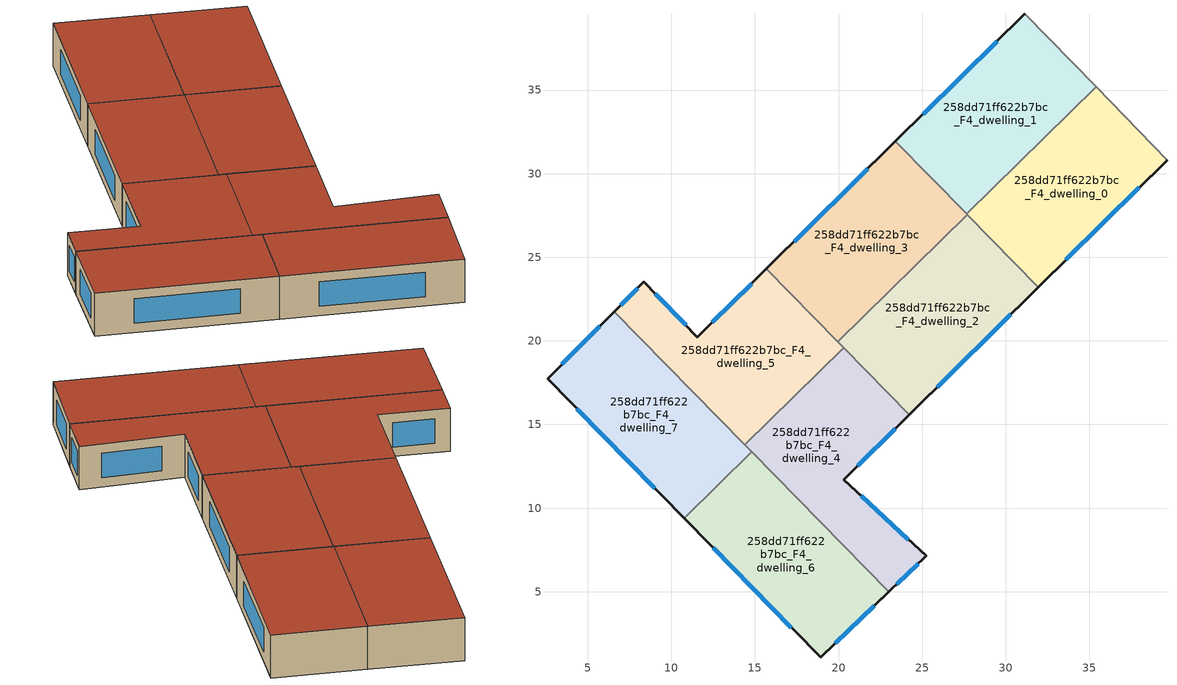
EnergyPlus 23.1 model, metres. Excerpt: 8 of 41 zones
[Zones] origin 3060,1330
258dd71ff622b7bc_F4_dwelling_0
 floor to 258dd71ff622b7bc_F3_dwelling_0 (EU_floor_Construction): 35.4,35.18 39.64,30.81 31.95,23.21 27.66,27.59 z12
 wall outside (EU_wall_Construction): 31.95,23.21 39.64,30.81 z12:15
 wall to 258dd71ff622b7bc_F4_dwelling_1 (EU_wall_Construction): 35.4,35.18 27.66,27.59 z12:15
 wall adiabatic (EU_wall_Construction): 39.64,30.81 35.4,35.18 z12:15
 wall to 258dd71ff622b7bc_F4_dwelling_2 (EU_wall_Construction): 27.69,27.55 31.95,23.21 z12:15
 wall to 258dd71ff622b7bc_F4_dwelling_3 (EU_wall_Construction): 27.66,27.59 27.69,27.55 z12:15
 window (EU_Window_Construction): 33.6,24.84 37.99,29.18 z12.64:14.36
 roof outside (EU_roof_Construction): 39.64,30.81 35.4,35.18 27.66,27.59 31.95,23.21 z15
258dd71ff622b7bc_F4_dwelling_1
 floor to 258dd71ff622b7bc_F3_dwelling_1 (EU_floor_Construction): 31.13,39.57 35.4,35.18 27.66,27.59 23.4,31.92 z12
 wall outside (EU_wall_Construction): 31.13,39.57 23.4,31.92 z12:15
 wall adiabatic (EU_wall_Construction): 35.4,35.18 31.13,39.57 z12:15
 wall to 258dd71ff622b7bc_F4_dwelling_3 (EU_wall_Construction): 23.4,31.92 27.66,27.59 z12:15
 window (EU_Window_Construction): 29.48,37.93 25.06,33.56 z12.64:14.36
 roof outside (EU_roof_Construction): 35.4,35.18 31.13,39.57 23.4,31.92 27.66,27.59 z15
258dd71ff622b7bc_F4_dwelling_2
 floor to 258dd71ff622b7bc_F3_dwelling_2 (EU_floor_Construction): 27.69,27.55 31.95,23.21 24.24,15.59 19.95,19.96 z12
 wall outside (EU_wall_Construction): 24.24,15.59 31.95,23.21 z12:15
 wall to 258dd71ff622b7bc_F4_dwelling_3 (EU_wall_Construction): 27.69,27.55 19.95,19.96 z12:15
 wall to 258dd71ff622b7bc_F4_dwelling_4 (EU_wall_Construction): 20.31,19.59 24.24,15.59 z12:15
 wall to 258dd71ff622b7bc_F4_dwelling_5 (EU_wall_Construction): 19.95,19.96 20.31,19.59 z12:15
 window (EU_Window_Construction): 25.89,17.22 30.3,21.58 z12.64:14.36
 roof outside (EU_roof_Construction): 31.95,23.21 27.69,27.55 19.95,19.96 24.24,15.59 z15
258dd71ff622b7bc_F4_dwelling_3
 floor to 258dd71ff622b7bc_F3_dwelling_3 (EU_floor_Construction): 23.4,31.92 27.69,27.55 19.95,19.96 15.69,24.3 z12
 wall outside (EU_wall_Construction): 23.4,31.92 15.69,24.3 z12:15
 wall to 258dd71ff622b7bc_F4_dwelling_5 (EU_wall_Construction): 15.69,24.3 19.95,19.96 z12:15
 window (EU_Window_Construction): 21.75,30.29 17.34,25.93 z12.64:14.36
 roof outside (EU_roof_Construction): 27.69,27.55 23.4,31.92 15.69,24.3 19.95,19.96 z15
258dd71ff622b7bc_F4_dwelling_4
 floor to 258dd71ff622b7bc_F3_dwelling_4 (EU_floor_Construction): 24.24,15.59 20.3,11.7 25.24,7.14 23.01,5 14.39,13.78 20.31,19.59 z12
 wall outside (EU_wall_Construction): 23.01,5 25.24,7.14 20.3,11.7 24.24,15.59 z12:15
 wall to 258dd71ff622b7bc_F4_dwelling_5 (EU_wall_Construction): 20.31,19.59 14.39,13.78 z12:15
 wall to 258dd71ff622b7bc_F4_dwelling_6 (EU_wall_Construction): 14.8,13.37 23.01,5 z12:15
 wall to 258dd71ff622b7bc_F4_dwelling_7 (EU_wall_Construction): 14.39,13.78 14.8,13.37 z12:15
 window (EU_Window_Construction): 23.49,5.46 24.76,6.68 / 21.15,12.54 23.39,14.76 / 24.18,8.12 21.36,10.73 z12.64:14.36
 roof outside (EU_roof_Construction): 25.24,7.14 20.3,11.7 24.24,15.59 20.31,19.59 14.39,13.78 23.01,5 z15
258dd71ff622b7bc_F4_dwelling_5
 floor to 258dd71ff622b7bc_F3_dwelling_5 (EU_floor_Construction): 15.69,24.3 20.31,19.59 14.39,13.78 6.58,21.74 8.36,23.54 11.57,20.23 z12
 wall outside (EU_wall_Construction): 15.69,24.3 11.57,20.23 8.36,23.54 6.58,21.74 z12:15
 wall to 258dd71ff622b7bc_F4_dwelling_7 (EU_wall_Construction): 6.58,21.74 14.39,13.78 z12:15
 window (EU_Window_Construction): 7.98,23.15 6.96,22.13 / 10.88,20.94 9.05,22.83 / 14.81,23.43 12.45,21.1 z12.64:14.36
 roof outside (EU_roof_Construction): 20.31,19.59 15.69,24.3 11.57,20.23 8.36,23.54 6.58,21.74 14.39,13.78 z15
258dd71ff622b7bc_F4_dwelling_6
 floor to 258dd71ff622b7bc_F3_dwelling_6 (EU_floor_Construction): 14.8,13.37 23.01,5 18.93,1.08 10.76,9.41 z12
 wall outside (EU_wall_Construction): 10.76,9.41 18.93,1.08 23.01,5 z12:15
 wall to 258dd71ff622b7bc_F4_dwelling_7 (EU_wall_Construction): 14.8,13.37 10.76,9.41 z12:15
 window (EU_Window_Construction): 19.8,1.92 22.14,4.16 / 12.51,7.62 17.18,2.86 z12.64:14.36
 roof outside (EU_roof_Construction): 23.01,5 14.8,13.37 10.76,9.41 18.93,1.08 z15
258dd71ff622b7bc_F4_dwelling_7
 floor to 258dd71ff622b7bc_F3_dwelling_7 (EU_floor_Construction): 6.58,21.74 14.8,13.37 10.76,9.41 2.6,17.73 z12
 wall outside (EU_wall_Construction): 6.58,21.74 2.6,17.73 10.76,9.41 z12:15
 window (EU_Window_Construction): 4.35,15.95 9.01,11.19 / 5.73,20.88 3.45,18.59 z12.64:14.36
 roof outside (EU_roof_Construction): 14.8,13.37 6.58,21.74 2.6,17.73 10.76,9.41 z15
[Building]
EU S2 Campaign: North Axis=0; Terrain=City; Solar Distribution=FullExterior
[Site:Location]
Yerevan-Zvartnots.Intl.AP: Latitude=40.15; Longitude=44.383; Time Zone=4; Elevation=854
[SizingPeriod:WeatherFileDays]
AnnualSizingPeriod: Begin Month=1; Begin Day of Month=1; End Month=12; End Day of Month=31; Day of Week for Start Day=Monday; Use Weather File Daylight Saving Period=No; Use Weather File Rain and Snow Indicators=No
[MATERIAL]
EU_InternalMass_Material: Roughness=MediumRough; Thickness=0.1; Conductivity=1; Density=1800; Specific Heat=900; Thermal Absorptance=0.9; Solar Absorptance=0.7; Visible Absorptance=0.7
[MATERIAL:NOMASS] Roughness=MediumRough; Thermal Absorptance=0.9; Solar Absorptance=0.7; Visible Absorptance=0.7
Name | Thermal Resistance
EU_wall_NoMass | 1.05043
EU_roof_NoMass | 1.45357
EU_floor_NoMass | 0.478065
[WINDOWMATERIAL:SIMPLEGLAZINGSYSTEM]
EU_Window_SimpleGlazing: UFactor=2.5566; Solar Heat Gain Coefficient=0.75; Visible Transmittance=0.75
[CONSTRUCTION]
EU_wall_Construction: EU_wall_NoMass
EU_roof_Construction: EU_roof_NoMass
EU_floor_Construction: EU_floor_NoMass
EU_Window_Construction: EU_Window_SimpleGlazing
EU_InternalMass_Construction: EU_InternalMass_Material
[ZONE] Type=1; Multiplier=1; Ceiling Height=autocalculate; Floor Area=autocalculate; Part of Total Floor Area=Yes
Name | Volume
258dd71ff622b7bc_F4_dwelling_0; 258dd71ff622b7bc_F4_dwelling_5 | 198.49
258dd71ff622b7bc_F4_dwelling_1 | 198.509
258dd71ff622b7bc_F4_dwelling_2 | 198.478
258dd71ff622b7bc_F4_dwelling_3 | 198.5
258dd71ff622b7bc_F4_dwelling_4 | 198.516
258dd71ff622b7bc_F4_dwelling_6 | 198.502
258dd71ff622b7bc_F4_dwelling_7 | 198.48
[INTERNALMASS] Construction=EU_InternalMass_Construction
Name | Zone or ZoneList | Surface Area
258dd71ff622b7bc_F4_dwelling_0_EU_InternalMass | 258dd71ff622b7bc_F4_dwelling_0 | 66.1634
258dd71ff622b7bc_F4_dwelling_1_EU_InternalMass | 258dd71ff622b7bc_F4_dwelling_1 | 66.1699
258dd71ff622b7bc_F4_dwelling_2_EU_InternalMass | 258dd71ff622b7bc_F4_dwelling_2 | 66.1592
258dd71ff622b7bc_F4_dwelling_3_EU_InternalMass | 258dd71ff622b7bc_F4_dwelling_3 | 66.1668
258dd71ff622b7bc_F4_dwelling_4_EU_InternalMass | 258dd71ff622b7bc_F4_dwelling_4 | 66.1719
258dd71ff622b7bc_F4_dwelling_5_EU_InternalMass | 258dd71ff622b7bc_F4_dwelling_5 | 66.1633
258dd71ff622b7bc_F4_dwelling_6_EU_InternalMass | 258dd71ff622b7bc_F4_dwelling_6 | 66.1672
258dd71ff622b7bc_F4_dwelling_7_EU_InternalMass | 258dd71ff622b7bc_F4_dwelling_7 | 66.1601
[OTHEREQUIPMENT] Fuel Type=Electricity; Design Level Calculation Method=Watts/Area; Power per Zone Floor Area=1; Fraction Latent=0; Fraction Radiant=0; Fraction Lost=0; Carbon Dioxide Generation Rate=0; EndUse Subcategory=EU_Step8_InternalGains
Name | Zone or ZoneList or Space or SpaceList | Schedule
EU_Step8_InternalGain_258dd71ff622b7bc_F4_dwelling_0_f000 | 258dd71ff622b7bc_F4_dwelling_0 | EU_Step8_GainSchedule_258dd71ff622b7bc_F4_dwelling_0_f000
EU_Step8_InternalGain_258dd71ff622b7bc_F4_dwelling_1_f000 | 258dd71ff622b7bc_F4_dwelling_1 | EU_Step8_GainSchedule_258dd71ff622b7bc_F4_dwelling_1_f000
EU_Step8_InternalGain_258dd71ff622b7bc_F4_dwelling_2_f000 | 258dd71ff622b7bc_F4_dwelling_2 | EU_Step8_GainSchedule_258dd71ff622b7bc_F4_dwelling_2_f000
EU_Step8_InternalGain_258dd71ff622b7bc_F4_dwelling_3_f000 | 258dd71ff622b7bc_F4_dwelling_3 | EU_Step8_GainSchedule_258dd71ff622b7bc_F4_dwelling_3_f000
EU_Step8_InternalGain_258dd71ff622b7bc_F4_dwelling_4_f000 | 258dd71ff622b7bc_F4_dwelling_4 | EU_Step8_GainSchedule_258dd71ff622b7bc_F4_dwelling_4_f000
EU_Step8_InternalGain_258dd71ff622b7bc_F4_dwelling_5_f000 | 258dd71ff622b7bc_F4_dwelling_5 | EU_Step8_GainSchedule_258dd71ff622b7bc_F4_dwelling_5_f000
EU_Step8_InternalGain_258dd71ff622b7bc_F4_dwelling_6_f000 | 258dd71ff622b7bc_F4_dwelling_6 | EU_Step8_GainSchedule_258dd71ff622b7bc_F4_dwelling_6_f000
EU_Step8_InternalGain_258dd71ff622b7bc_F4_dwelling_7_f000 | 258dd71ff622b7bc_F4_dwelling_7 | EU_Step8_GainSchedule_258dd71ff622b7bc_F4_dwelling_7_f000
[ZONEVENTILATION:DESIGNFLOWRATE] Schedule=EU_AlwaysOn; Design Flow Rate Calculation Method=AirChanges/Hour; Air Changes per Hour=0.557805; Ventilation Type=Natural; Fan Pressure Rise=0; Fan Total Efficiency=1; Constant Term Coefficient=1; Temperature Term Coefficient=0; Velocity Term Coefficient=0; Velocity Squared Term Coefficient=0; Minimum Indoor Temperature=-100; Maximum Indoor Temperature=100; Delta Temperature=-100; Minimum Outdoor Temperature=-100; Maximum Outdoor Temperature=100; Maximum Wind Speed=40
Name | Zone or ZoneList or Space or SpaceList
EU_ConstantAir_258dd71ff622b7bc_F4_dwelling_0 | 258dd71ff622b7bc_F4_dwelling_0
EU_ConstantAir_258dd71ff622b7bc_F4_dwelling_1 | 258dd71ff622b7bc_F4_dwelling_1
EU_ConstantAir_258dd71ff622b7bc_F4_dwelling_2 | 258dd71ff622b7bc_F4_dwelling_2
EU_ConstantAir_258dd71ff622b7bc_F4_dwelling_3 | 258dd71ff622b7bc_F4_dwelling_3
EU_ConstantAir_258dd71ff622b7bc_F4_dwelling_4 | 258dd71ff622b7bc_F4_dwelling_4
EU_ConstantAir_258dd71ff622b7bc_F4_dwelling_5 | 258dd71ff622b7bc_F4_dwelling_5
EU_ConstantAir_258dd71ff622b7bc_F4_dwelling_6 | 258dd71ff622b7bc_F4_dwelling_6
EU_ConstantAir_258dd71ff622b7bc_F4_dwelling_7 | 258dd71ff622b7bc_F4_dwelling_7
[HVACTEMPLATE:THERMOSTAT] Constant Heating Setpoint=20; Constant Cooling Setpoint=50
EU_HeatOnly_258dd71ff622b7bc_F0_dwelling_0; EU_HeatOnly_258dd71ff622b7bc_F0_dwelling_1; EU_HeatOnly_258dd71ff622b7bc_F0_dwelling_2; EU_HeatOnly_258dd71ff622b7bc_F0_dwelling_3; EU_HeatOnly_258dd71ff622b7bc_F0_dwelling_4; EU_HeatOnly_258dd71ff622b7bc_F0_dwelling_5; EU_HeatOnly_258dd71ff622b7bc_F0_dwelling_6; EU_HeatOnly_258dd71ff622b7bc_F0_dwelling_7; EU_HeatOnly_258dd71ff622b7bc_F0_dwelling_8; EU_HeatOnly_258dd71ff622b7bc_F1_dwelling_0; EU_HeatOnly_258dd71ff622b7bc_F1_dwelling_1; EU_HeatOnly_258dd71ff622b7bc_F1_dwelling_2; EU_HeatOnly_258dd71ff622b7bc_F1_dwelling_3; EU_HeatOnly_258dd71ff622b7bc_F1_dwelling_4; EU_HeatOnly_258dd71ff622b7bc_F1_dwelling_5; EU_HeatOnly_258dd71ff622b7bc_F1_dwelling_6; EU_HeatOnly_258dd71ff622b7bc_F1_dwelling_7; EU_HeatOnly_258dd71ff622b7bc_F2_dwelling_0; EU_HeatOnly_258dd71ff622b7bc_F2_dwelling_1; EU_HeatOnly_258dd71ff622b7bc_F2_dwelling_2; EU_HeatOnly_258dd71ff622b7bc_F2_dwelling_3; EU_HeatOnly_258dd71ff622b7bc_F2_dwelling_4; EU_HeatOnly_258dd71ff622b7bc_F2_dwelling_5; EU_HeatOnly_258dd71ff622b7bc_F2_dwelling_6; EU_HeatOnly_258dd71ff622b7bc_F2_dwelling_7; EU_HeatOnly_258dd71ff622b7bc_F3_dwelling_0; EU_HeatOnly_258dd71ff622b7bc_F3_dwelling_1; EU_HeatOnly_258dd71ff622b7bc_F3_dwelling_2; EU_HeatOnly_258dd71ff622b7bc_F3_dwelling_3; EU_HeatOnly_258dd71ff622b7bc_F3_dwelling_4; EU_HeatOnly_258dd71ff622b7bc_F3_dwelling_5; EU_HeatOnly_258dd71ff622b7bc_F3_dwelling_6; EU_HeatOnly_258dd71ff622b7bc_F3_dwelling_7; EU_HeatOnly_258dd71ff622b7bc_F4_dwelling_0; EU_HeatOnly_258dd71ff622b7bc_F4_dwelling_1; EU_HeatOnly_258dd71ff622b7bc_F4_dwelling_2; EU_HeatOnly_258dd71ff622b7bc_F4_dwelling_3; EU_HeatOnly_258dd71ff622b7bc_F4_dwelling_4; EU_HeatOnly_258dd71ff622b7bc_F4_dwelling_5; EU_HeatOnly_258dd71ff622b7bc_F4_dwelling_6; EU_HeatOnly_258dd71ff622b7bc_F4_dwelling_7
[HVACTEMPLATE:ZONE:IDEALLOADSAIRSYSTEM] System Availability Schedule=EU_AlwaysOn; Maximum Heating Supply Air Temperature=50; Minimum Cooling Supply Air Temperature=13; Maximum Heating Supply Air Humidity Ratio=0.0156; Minimum Cooling Supply Air Humidity Ratio=0.0077; Heating Limit=NoLimit; Cooling Limit=NoLimit; Heating Availability Schedule=EU_AlwaysOn; Cooling Availability Schedule=EU_CoolingOff; Dehumidification Control Type=ConstantSensibleHeatRatio; Cooling Sensible Heat Ratio=0.7; Dehumidification Setpoint=60; Humidification Control Type=None; Humidification Setpoint=30; Outdoor Air Method=None; Outdoor Air Flow Rate per Person=0.00944; Outdoor Air Flow Rate per Zone Floor Area=0; Outdoor Air Flow Rate per Zone=0; Demand Controlled Ventilation Type=None; Outdoor Air Economizer Type=NoEconomizer; Heat Recovery Type=None; Sensible Heat Recovery Effectiveness=0.7; Latent Heat Recovery Effectiveness=0.65
Name | Template Thermostat
258dd71ff622b7bc_F4_dwelling_0 | EU_HeatOnly_258dd71ff622b7bc_F4_dwelling_0
258dd71ff622b7bc_F4_dwelling_1 | EU_HeatOnly_258dd71ff622b7bc_F4_dwelling_1
258dd71ff622b7bc_F4_dwelling_2 | EU_HeatOnly_258dd71ff622b7bc_F4_dwelling_2
258dd71ff622b7bc_F4_dwelling_3 | EU_HeatOnly_258dd71ff622b7bc_F4_dwelling_3
258dd71ff622b7bc_F4_dwelling_4 | EU_HeatOnly_258dd71ff622b7bc_F4_dwelling_4
258dd71ff622b7bc_F4_dwelling_5 | EU_HeatOnly_258dd71ff622b7bc_F4_dwelling_5
258dd71ff622b7bc_F4_dwelling_6 | EU_HeatOnly_258dd71ff622b7bc_F4_dwelling_6
258dd71ff622b7bc_F4_dwelling_7 | EU_HeatOnly_258dd71ff622b7bc_F4_dwelling_7
[SIZING:ZONE] Zone Cooling Design Supply Air Temperature Input Method=SupplyAirTemperature; Zone Cooling Design Supply Air Temperature=13; Zone Heating Design Supply Air Temperature Input Method=SupplyAirTemperature; Zone Heating Design Supply Air Temperature=50; Zone Cooling Design Supply Air Humidity Ratio=0.008; Zone Heating Design Supply Air Humidity Ratio=0.008; Cooling Design Air Flow Method=DesignDay; Cooling Design Air Flow Rate=0; Cooling Minimum Air Flow per Zone Floor Area=0.000762; Cooling Minimum Air Flow=0; Cooling Minimum Air Flow Fraction=0.2; Heating Design Air Flow Method=DesignDay; Heating Design Air Flow Rate=0; Heating Maximum Air Flow per Zone Floor Area=0.002032; Heating Maximum Air Flow=0.141576; Heating Maximum Air Flow Fraction=0.3; Account for Dedicated Outdoor Air System=No; Dedicated Outdoor Air System Control Strategy=NeutralSupplyAir; Dedicated Outdoor Air Low Setpoint Temperature for Design=autosize; Dedicated Outdoor Air High Setpoint Temperature for Design=autosize; Zone Load Sizing Method=Sensible Load Only No Latent Load; Zone Latent Cooling Design Supply Air Humidity Ratio Input Method=HumidityRatioDifference; Zone Cooling Design Supply Air Humidity Ratio Difference=0.005; Zone Latent Heating Design Supply Air Humidity Ratio Input Method=HumidityRatioDifference; Zone Humidification Design Supply Air Humidity Ratio Difference=0.005
258dd71ff622b7bc_F4_dwelling_0; 258dd71ff622b7bc_F4_dwelling_1; 258dd71ff622b7bc_F4_dwelling_2; 258dd71ff622b7bc_F4_dwelling_3; 258dd71ff622b7bc_F4_dwelling_4; 258dd71ff622b7bc_F4_dwelling_5; 258dd71ff622b7bc_F4_dwelling_6; 258dd71ff622b7bc_F4_dwelling_7
[SCHEDULE:CONSTANT]
Name | Hourly Value
EU_AlwaysOn | 1
EU_CoolingOff | 0
[SCHEDULE:FILE] Column Number=1; Rows to Skip at Top=0; Number of Hours of Data=8760; Column Separator=Comma; Interpolate to Timestep=No; Minutes per Item=60; Adjust Schedule for Daylight Savings=Yes
Name | File
EU_Step8_GainSchedule_258dd71ff622b7bc_F4_dwelling_0_f000 | ../../schedules/258dd71ff622b7bc/258dd71ff622b7bc_F4_dwelling_0_f000_gain.csv
EU_Step8_GainSchedule_258dd71ff622b7bc_F4_dwelling_1_f000 | ../../schedules/258dd71ff622b7bc/258dd71ff622b7bc_F4_dwelling_1_f000_gain.csv
EU_Step8_GainSchedule_258dd71ff622b7bc_F4_dwelling_2_f000 | ../../schedules/258dd71ff622b7bc/258dd71ff622b7bc_F4_dwelling_2_f000_gain.csv
EU_Step8_GainSchedule_258dd71ff622b7bc_F4_dwelling_3_f000 | ../../schedules/258dd71ff622b7bc/258dd71ff622b7bc_F4_dwelling_3_f000_gain.csv
EU_Step8_GainSchedule_258dd71ff622b7bc_F4_dwelling_4_f000 | ../../schedules/258dd71ff622b7bc/258dd71ff622b7bc_F4_dwelling_4_f000_gain.csv
EU_Step8_GainSchedule_258dd71ff622b7bc_F4_dwelling_5_f000 | ../../schedules/258dd71ff622b7bc/258dd71ff622b7bc_F4_dwelling_5_f000_gain.csv
EU_Step8_GainSchedule_258dd71ff622b7bc_F4_dwelling_6_f000 | ../../schedules/258dd71ff622b7bc/258dd71ff622b7bc_F4_dwelling_6_f000_gain.csv
EU_Step8_GainSchedule_258dd71ff622b7bc_F4_dwelling_7_f000 | ../../schedules/258dd71ff622b7bc/258dd71ff622b7bc_F4_dwelling_7_f000_gain.csv
